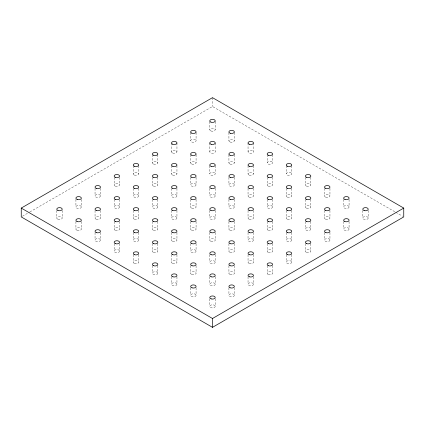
<?xml version="1.0" encoding="UTF-8"?>
<svg xmlns="http://www.w3.org/2000/svg" width="425" height="425" viewBox="0 0 425 425"><rect width="100%" height="100%" fill="white"/><g stroke="black" fill="none" stroke-linecap="round" stroke-linejoin="round"><path stroke-width="0.32" stroke-dasharray="2.12 1.59" d="M22.397 216.256L29.293 212.277M29.867 211.942L212.5 106.5L395.133 211.942M395.707 212.277L402.603 216.256M368.204 210.449L368.204 218.02A2.704 1.562 0 0 1 364.145 219.374A2.704 1.562 0 0 1 364.145 216.67A2.704 1.562 0 0 1 368.204 218.02M362.796 210.449L362.796 218.02M349.079 199.41L349.079 206.98A2.704 1.562 0 0 1 345.02 208.33A2.704 1.562 0 0 1 345.02 205.626A2.704 1.562 0 0 1 349.079 206.98M349.079 221.489L349.079 229.064A2.704 1.562 0 0 1 345.02 230.414A2.704 1.562 0 0 1 345.02 227.71A2.704 1.562 0 0 1 349.079 229.064M343.671 199.41L343.671 206.98M343.671 221.489L343.671 229.064M329.954 188.365L329.954 195.936M329.954 210.449L329.954 218.02M329.954 232.533L329.954 240.104A2.704 1.562 0 0 1 325.895 241.458A2.704 1.562 0 0 1 325.895 238.754A2.704 1.562 0 0 1 329.954 240.104M324.546 188.365L324.546 195.936M324.546 210.449L324.546 218.02M324.546 232.533L324.546 240.104M310.829 177.326L310.829 184.896M310.829 199.41L310.829 206.98M310.829 221.489L310.829 229.064A2.704 1.562 0 0 1 306.77 230.414A2.704 1.562 0 0 1 306.77 227.71A2.704 1.562 0 0 1 310.829 229.064M310.829 243.573L310.829 251.148M305.421 177.326L305.421 184.896M305.421 199.41L305.421 206.98M305.421 221.489L305.421 229.064M305.421 243.573L305.421 251.148M291.704 165.649L291.704 173.852A2.704 1.562 0 0 1 287.645 175.206A2.704 1.562 0 0 1 287.645 172.502A2.704 1.562 0 0 1 291.704 173.852M291.704 188.365L291.704 195.936M291.704 210.449L291.704 218.02M291.704 232.533L291.704 240.104A2.704 1.562 0 0 1 287.645 241.458A2.704 1.562 0 0 1 287.645 238.754A2.704 1.562 0 0 1 291.704 240.104M291.704 254.617L291.704 262.188A2.704 1.562 0 0 1 287.645 263.543A2.704 1.562 0 0 1 287.645 260.833A2.704 1.562 0 0 1 291.704 262.188M286.296 165.649L286.296 173.852M286.296 188.365L286.296 195.936M286.296 210.449L286.296 218.02M286.296 232.533L286.296 240.104M286.296 254.617L286.296 262.188M272.579 154.61L272.579 162.812A2.704 1.562 0 0 1 268.52 164.167A2.704 1.562 0 0 1 268.52 161.458A2.704 1.562 0 0 1 272.579 162.812M272.579 177.326L272.579 184.896M272.579 199.41L272.579 206.98A2.704 1.562 0 0 1 268.52 208.33A2.704 1.562 0 0 1 268.52 205.626A2.704 1.562 0 0 1 272.579 206.98M272.579 221.489L272.579 229.064M272.579 243.573L272.579 251.148M272.579 265.657L272.579 273.227M267.171 154.61L267.171 162.812M267.171 177.326L267.171 184.896M267.171 199.41L267.171 206.98M267.171 221.489L267.171 229.064M267.171 243.573L267.171 251.148M267.171 265.657L267.171 273.227M253.454 142.938L253.454 151.773A2.704 1.562 0 0 1 249.395 153.122A2.704 1.562 0 0 1 249.395 150.418A2.704 1.562 0 0 1 253.454 151.773M253.454 165.649L253.454 173.852M253.454 188.365L253.454 195.936M253.454 210.449L253.454 218.02M253.454 232.533L253.454 240.104A2.704 1.562 0 0 1 249.395 241.458A2.704 1.562 0 0 1 249.395 238.754A2.704 1.562 0 0 1 253.454 240.104M253.454 254.617L253.454 262.188M253.454 276.702L253.454 284.272A2.704 1.562 0 0 1 249.395 285.621A2.704 1.562 0 0 1 249.395 282.917A2.704 1.562 0 0 1 253.454 284.272M248.046 142.938L248.046 151.773M248.046 165.649L248.046 173.852M248.046 188.365L248.046 195.936M248.046 210.449L248.046 218.02M248.046 232.533L248.046 240.104M248.046 254.617L248.046 262.188M248.046 276.702L248.046 284.272M234.329 132.526L234.329 140.728M234.329 154.61L234.329 162.812M234.329 177.326L234.329 184.896A2.704 1.562 0 0 1 230.27 186.246A2.704 1.562 0 0 1 230.27 183.542A2.704 1.562 0 0 1 234.329 184.896M234.329 199.41L234.329 206.98A2.704 1.562 0 0 1 230.27 208.33A2.704 1.562 0 0 1 230.27 205.626A2.704 1.562 0 0 1 234.329 206.98M234.329 221.489L234.329 229.064M234.329 243.573L234.329 251.148M234.329 265.657L234.329 273.227M234.329 287.741L234.329 295.311A2.704 1.562 0 0 1 230.27 296.666A2.704 1.562 0 0 1 230.27 293.962A2.704 1.562 0 0 1 234.329 295.311M228.921 132.526L228.921 140.728M228.921 154.61L228.921 162.812M228.921 177.326L228.921 184.896M228.921 199.41L228.921 206.98M228.921 221.489L228.921 229.064M228.921 243.573L228.921 251.148M228.921 265.657L228.921 273.227M228.921 287.741L228.921 295.311M215.204 121.486L215.204 129.689M215.204 142.938L215.204 151.773A2.704 1.562 0 0 1 211.145 153.122A2.704 1.562 0 0 1 211.145 150.418A2.704 1.562 0 0 1 215.204 151.773M215.204 165.649L215.204 173.852A2.704 1.562 0 0 1 211.145 175.206A2.704 1.562 0 0 1 211.145 172.502A2.704 1.562 0 0 1 215.204 173.852M215.204 188.365L215.204 195.936A2.704 1.562 0 0 1 211.145 197.29A2.704 1.562 0 0 1 211.145 194.586A2.704 1.562 0 0 1 215.204 195.936M215.204 210.449L215.204 218.02A2.704 1.562 0 0 1 211.145 219.374A2.704 1.562 0 0 1 211.145 216.67A2.704 1.562 0 0 1 215.204 218.02M215.204 232.533L215.204 240.104M215.204 254.617L215.204 262.188A2.704 1.562 0 0 1 211.145 263.543A2.704 1.562 0 0 1 211.145 260.833A2.704 1.562 0 0 1 215.204 262.188M215.204 276.702L215.204 284.272A2.704 1.562 0 0 1 211.145 285.621A2.704 1.562 0 0 1 211.145 282.917A2.704 1.562 0 0 1 215.204 284.272M215.204 298.786L215.204 306.356A2.704 1.562 0 0 1 211.145 307.705A2.704 1.562 0 0 1 211.145 305.001A2.704 1.562 0 0 1 215.204 306.356M212.5 97.665L212.5 106.5M209.796 121.486L209.796 129.689M209.796 142.938L209.796 151.773M209.796 165.649L209.796 173.852M209.796 188.365L209.796 195.936M209.796 210.449L209.796 218.02M209.796 232.533L209.796 240.104M209.796 254.617L209.796 262.188M209.796 276.702L209.796 284.272M209.796 298.786L209.796 306.356M196.079 132.526L196.079 140.728A2.704 1.562 0 0 1 192.02 142.083A2.704 1.562 0 0 1 192.02 139.379A2.704 1.562 0 0 1 196.079 140.728M196.079 154.61L196.079 162.812M196.079 177.326L196.079 184.896A2.704 1.562 0 0 1 192.02 186.246A2.704 1.562 0 0 1 192.02 183.542A2.704 1.562 0 0 1 196.079 184.896M196.079 199.41L196.079 206.98M196.079 221.489L196.079 229.064M196.079 243.573L196.079 251.148A2.704 1.562 0 0 1 192.02 252.498A2.704 1.562 0 0 1 192.02 249.794A2.704 1.562 0 0 1 196.079 251.148M196.079 265.657L196.079 273.227M196.079 287.741L196.079 295.311A2.704 1.562 0 0 1 192.02 296.666A2.704 1.562 0 0 1 192.02 293.962A2.704 1.562 0 0 1 196.079 295.311M190.671 132.526L190.671 140.728M190.671 154.61L190.671 162.812M190.671 177.326L190.671 184.896M190.671 199.41L190.671 206.98M190.671 221.489L190.671 229.064M190.671 243.573L190.671 251.148M190.671 265.657L190.671 273.227M190.671 287.741L190.671 295.311M176.954 142.938L176.954 151.773M176.954 165.649L176.954 173.852M176.954 188.365L176.954 195.936A2.704 1.562 0 0 1 172.895 197.29A2.704 1.562 0 0 1 172.895 194.586A2.704 1.562 0 0 1 176.954 195.936M176.954 210.449L176.954 218.02A2.704 1.562 0 0 1 172.895 219.374A2.704 1.562 0 0 1 172.895 216.67A2.704 1.562 0 0 1 176.954 218.02M176.954 232.533L176.954 240.104M176.954 254.617L176.954 262.188M176.954 276.702L176.954 284.272A2.704 1.562 0 0 1 172.895 285.621A2.704 1.562 0 0 1 172.895 282.917A2.704 1.562 0 0 1 176.954 284.272M171.546 142.938L171.546 151.773M171.546 165.649L171.546 173.852M171.546 188.365L171.546 195.936M171.546 210.449L171.546 218.02M171.546 232.533L171.546 240.104M171.546 254.617L171.546 262.188M171.546 276.702L171.546 284.272M157.829 154.61L157.829 162.812M157.829 177.326L157.829 184.896M157.829 199.41L157.829 206.98A2.704 1.562 0 0 1 153.77 208.33A2.704 1.562 0 0 1 153.77 205.626A2.704 1.562 0 0 1 157.829 206.98M157.829 221.489L157.829 229.064M157.829 243.573L157.829 251.148M157.829 265.657L157.829 273.227A2.704 1.562 0 0 1 153.77 274.582A2.704 1.562 0 0 1 153.77 271.878A2.704 1.562 0 0 1 157.829 273.227M152.421 154.61L152.421 162.812M152.421 177.326L152.421 184.896M152.421 199.41L152.421 206.98M152.421 221.489L152.421 229.064M152.421 243.573L152.421 251.148M152.421 265.657L152.421 273.227M138.704 165.649L138.704 173.852M138.704 188.365L138.704 195.936A2.704 1.562 0 0 1 134.645 197.29A2.704 1.562 0 0 1 134.645 194.586A2.704 1.562 0 0 1 138.704 195.936M138.704 210.449L138.704 218.02M138.704 232.533L138.704 240.104A2.704 1.562 0 0 1 134.645 241.458A2.704 1.562 0 0 1 134.645 238.754A2.704 1.562 0 0 1 138.704 240.104M138.704 254.617L138.704 262.188M133.296 165.649L133.296 173.852M133.296 188.365L133.296 195.936M133.296 210.449L133.296 218.02M133.296 232.533L133.296 240.104M133.296 254.617L133.296 262.188M119.579 177.326L119.579 184.896M119.579 199.41L119.579 206.98A2.704 1.562 0 0 1 115.52 208.33A2.704 1.562 0 0 1 115.52 205.626A2.704 1.562 0 0 1 119.579 206.98M119.579 221.489L119.579 229.064M119.579 243.573L119.579 251.148A2.704 1.562 0 0 1 115.52 252.498A2.704 1.562 0 0 1 115.52 249.794A2.704 1.562 0 0 1 119.579 251.148M114.171 177.326L114.171 184.896M114.171 199.41L114.171 206.98M114.171 221.489L114.171 229.064M114.171 243.573L114.171 251.148M100.454 188.365L100.454 195.936A2.704 1.562 0 0 1 96.395 197.29A2.704 1.562 0 0 1 96.395 194.586A2.704 1.562 0 0 1 100.454 195.936M100.454 210.449L100.454 218.02M100.454 232.533L100.454 240.104A2.704 1.562 0 0 1 96.395 241.458A2.704 1.562 0 0 1 96.395 238.754A2.704 1.562 0 0 1 100.454 240.104M95.046 188.365L95.046 195.936M95.046 210.449L95.046 218.02M95.046 232.533L95.046 240.104M81.329 199.41L81.329 206.98A2.704 1.562 0 0 1 77.27 208.33A2.704 1.562 0 0 1 77.27 205.626A2.704 1.562 0 0 1 81.329 206.98M81.329 221.489L81.329 229.064M75.921 199.41L75.921 206.98M75.921 221.489L75.921 229.064M62.204 210.449L62.204 218.02M56.796 210.449L56.796 218.02M210.912 130.953A2.704 1.562 0 0 0 215.188 129.848A2.704 1.562 0 0 0 211.395 128.26A2.704 1.562 0 0 0 210.912 130.953M230.037 141.992A2.704 1.562 0 0 0 234.313 140.893A2.704 1.562 0 0 0 230.52 139.304A2.704 1.562 0 0 0 230.037 141.992M306.537 186.161A2.704 1.562 0 0 0 310.813 185.056A2.704 1.562 0 0 0 307.02 183.472A2.704 1.562 0 0 0 306.537 186.161M325.662 197.2A2.704 1.562 0 0 0 329.938 196.1A2.704 1.562 0 0 0 326.145 194.512A2.704 1.562 0 0 0 325.662 197.2M325.662 219.284A2.704 1.562 0 0 0 329.938 218.184A2.704 1.562 0 0 0 326.145 216.596A2.704 1.562 0 0 0 325.662 219.284M306.537 208.245A2.704 1.562 0 0 0 310.813 207.14A2.704 1.562 0 0 0 307.02 205.551A2.704 1.562 0 0 0 306.537 208.245M249.162 175.116A2.704 1.562 0 0 0 253.438 174.016A2.704 1.562 0 0 0 249.645 172.428A2.704 1.562 0 0 0 249.162 175.116M268.287 186.161A2.704 1.562 0 0 0 272.563 185.056A2.704 1.562 0 0 0 268.77 183.472A2.704 1.562 0 0 0 268.287 186.161M287.412 197.2A2.704 1.562 0 0 0 291.688 196.1A2.704 1.562 0 0 0 287.895 194.512A2.704 1.562 0 0 0 287.412 197.2M230.037 164.077A2.704 1.562 0 0 0 234.313 162.972A2.704 1.562 0 0 0 230.52 161.388A2.704 1.562 0 0 0 230.037 164.077M153.537 164.077A2.704 1.562 0 0 0 157.813 162.972A2.704 1.562 0 0 0 154.02 161.388A2.704 1.562 0 0 0 153.537 164.077M172.662 175.116A2.704 1.562 0 0 0 176.938 174.016A2.704 1.562 0 0 0 173.145 172.428A2.704 1.562 0 0 0 172.662 175.116M249.162 219.284A2.704 1.562 0 0 0 253.438 218.184A2.704 1.562 0 0 0 249.645 216.596A2.704 1.562 0 0 0 249.162 219.284M268.287 230.329A2.704 1.562 0 0 0 272.563 229.224A2.704 1.562 0 0 0 268.77 227.635A2.704 1.562 0 0 0 268.287 230.329M306.537 252.413A2.704 1.562 0 0 0 310.813 251.308A2.704 1.562 0 0 0 307.02 249.719A2.704 1.562 0 0 0 306.537 252.413M287.412 219.284A2.704 1.562 0 0 0 291.688 218.184A2.704 1.562 0 0 0 287.895 216.596A2.704 1.562 0 0 0 287.412 219.284M249.162 197.2A2.704 1.562 0 0 0 253.438 196.1A2.704 1.562 0 0 0 249.645 194.512A2.704 1.562 0 0 0 249.162 197.2M191.787 164.077A2.704 1.562 0 0 0 196.063 162.972A2.704 1.562 0 0 0 192.27 161.388A2.704 1.562 0 0 0 191.787 164.077M172.662 153.037A2.704 1.562 0 0 0 176.938 151.932A2.704 1.562 0 0 0 173.145 150.344A2.704 1.562 0 0 0 172.662 153.037M134.412 219.284A2.704 1.562 0 0 0 138.688 218.184A2.704 1.562 0 0 0 134.895 216.596A2.704 1.562 0 0 0 134.412 219.284M172.662 241.368A2.704 1.562 0 0 0 176.938 240.263A2.704 1.562 0 0 0 173.145 238.68A2.704 1.562 0 0 0 172.662 241.368M153.537 230.329A2.704 1.562 0 0 0 157.813 229.224A2.704 1.562 0 0 0 154.02 227.635A2.704 1.562 0 0 0 153.537 230.329M230.037 274.492A2.704 1.562 0 0 0 234.313 273.392A2.704 1.562 0 0 0 230.52 271.803A2.704 1.562 0 0 0 230.037 274.492M191.787 274.492A2.704 1.562 0 0 0 196.063 273.392A2.704 1.562 0 0 0 192.27 271.803A2.704 1.562 0 0 0 191.787 274.492M153.537 252.413A2.704 1.562 0 0 0 157.813 251.308A2.704 1.562 0 0 0 154.02 249.719A2.704 1.562 0 0 0 153.537 252.413M172.662 263.452A2.704 1.562 0 0 0 176.938 262.347A2.704 1.562 0 0 0 173.145 260.764A2.704 1.562 0 0 0 172.662 263.452M115.287 230.329A2.704 1.562 0 0 0 119.563 229.224A2.704 1.562 0 0 0 115.77 227.635A2.704 1.562 0 0 0 115.287 230.329M96.162 219.284A2.704 1.562 0 0 0 100.438 218.184A2.704 1.562 0 0 0 96.645 216.596A2.704 1.562 0 0 0 96.162 219.284M115.287 186.161A2.704 1.562 0 0 0 119.563 185.056A2.704 1.562 0 0 0 115.77 183.472A2.704 1.562 0 0 0 115.287 186.161M210.912 241.368A2.704 1.562 0 0 0 215.188 240.263A2.704 1.562 0 0 0 211.395 238.68A2.704 1.562 0 0 0 210.912 241.368M191.787 230.329A2.704 1.562 0 0 0 196.063 229.224A2.704 1.562 0 0 0 192.27 227.635A2.704 1.562 0 0 0 191.787 230.329M230.037 252.413A2.704 1.562 0 0 0 234.313 251.308A2.704 1.562 0 0 0 230.52 249.719A2.704 1.562 0 0 0 230.037 252.413M249.162 263.452A2.704 1.562 0 0 0 253.438 262.347A2.704 1.562 0 0 0 249.645 260.764A2.704 1.562 0 0 0 249.162 263.452M268.287 274.492A2.704 1.562 0 0 0 272.563 273.392A2.704 1.562 0 0 0 268.77 271.803A2.704 1.562 0 0 0 268.287 274.492M268.287 252.413A2.704 1.562 0 0 0 272.563 251.308A2.704 1.562 0 0 0 268.77 249.719A2.704 1.562 0 0 0 268.287 252.413M191.787 208.245A2.704 1.562 0 0 0 196.063 207.14A2.704 1.562 0 0 0 192.27 205.551A2.704 1.562 0 0 0 191.787 208.245M230.037 230.329A2.704 1.562 0 0 0 234.313 229.224A2.704 1.562 0 0 0 230.52 227.635A2.704 1.562 0 0 0 230.037 230.329M153.537 186.161A2.704 1.562 0 0 0 157.813 185.056A2.704 1.562 0 0 0 154.02 183.472A2.704 1.562 0 0 0 153.537 186.161M134.412 175.116A2.704 1.562 0 0 0 138.688 174.016A2.704 1.562 0 0 0 134.895 172.428A2.704 1.562 0 0 0 134.412 175.116M57.912 219.284A2.704 1.562 0 0 0 62.188 218.184A2.704 1.562 0 0 0 58.395 216.596A2.704 1.562 0 0 0 57.912 219.284M77.037 230.329A2.704 1.562 0 0 0 81.313 229.224A2.704 1.562 0 0 0 77.52 227.635A2.704 1.562 0 0 0 77.037 230.329M134.412 263.452A2.704 1.562 0 0 0 138.688 262.347A2.704 1.562 0 0 0 134.895 260.764A2.704 1.562 0 0 0 134.412 263.452"/><path stroke-width="0.64" d="M21.25 208.085L212.5 97.665L403.75 208.085L403.75 216.915L212.5 327.335L21.25 216.915L21.25 208.085L212.5 318.5L403.75 208.085M212.5 318.5L212.5 327.335M210.912 122.118A2.704 1.562 0 0 0 215.188 121.013A2.704 1.562 0 0 0 211.395 119.43A2.704 1.562 0 0 0 210.912 122.118M230.27 133.248A2.704 1.562 0 0 0 234.329 131.893A2.704 1.562 0 0 0 230.27 130.544A2.704 1.562 0 0 0 230.27 133.248M249.395 144.288A2.704 1.562 0 0 0 253.454 142.938A2.704 1.562 0 0 0 249.395 141.583A2.704 1.562 0 0 0 249.395 144.288M306.537 177.326A2.704 1.562 0 0 0 310.813 176.221A2.704 1.562 0 0 0 307.02 174.638A2.704 1.562 0 0 0 306.537 177.326M287.645 166.372A2.704 1.562 0 0 0 291.704 165.022A2.704 1.562 0 0 0 287.645 163.667A2.704 1.562 0 0 0 287.645 166.372M268.52 155.332A2.704 1.562 0 0 0 272.579 153.977A2.704 1.562 0 0 0 268.52 152.628A2.704 1.562 0 0 0 268.52 155.332M325.662 188.371A2.704 1.562 0 0 0 329.938 187.266A2.704 1.562 0 0 0 326.145 185.677A2.704 1.562 0 0 0 325.662 188.371M345.02 199.5A2.704 1.562 0 0 0 349.079 198.146A2.704 1.562 0 0 0 345.02 196.791A2.704 1.562 0 0 0 345.02 199.5M364.145 210.54A2.704 1.562 0 0 0 368.204 209.185A2.704 1.562 0 0 0 364.145 207.836A2.704 1.562 0 0 0 364.145 210.54M344.787 221.494A2.704 1.562 0 0 0 349.063 220.389A2.704 1.562 0 0 0 345.27 218.806A2.704 1.562 0 0 0 344.787 221.494M325.662 210.449A2.704 1.562 0 0 0 329.938 209.35A2.704 1.562 0 0 0 326.145 207.761A2.704 1.562 0 0 0 325.662 210.449M306.537 199.41A2.704 1.562 0 0 0 310.813 198.305A2.704 1.562 0 0 0 307.02 196.722A2.704 1.562 0 0 0 306.537 199.41M249.395 166.372A2.704 1.562 0 0 0 253.454 165.022A2.704 1.562 0 0 0 249.395 163.667A2.704 1.562 0 0 0 249.395 166.372M268.287 177.326A2.704 1.562 0 0 0 272.563 176.221A2.704 1.562 0 0 0 268.77 174.638A2.704 1.562 0 0 0 268.287 177.326M287.412 188.371A2.704 1.562 0 0 0 291.688 187.266A2.704 1.562 0 0 0 287.895 185.677A2.704 1.562 0 0 0 287.412 188.371M230.037 155.242A2.704 1.562 0 0 0 234.313 154.142A2.704 1.562 0 0 0 230.52 152.554A2.704 1.562 0 0 0 230.037 155.242M211.145 144.288A2.704 1.562 0 0 0 215.204 142.938A2.704 1.562 0 0 0 211.145 141.583A2.704 1.562 0 0 0 211.145 144.288M191.787 133.158A2.704 1.562 0 0 0 196.063 132.058A2.704 1.562 0 0 0 192.27 130.47A2.704 1.562 0 0 0 191.787 133.158M153.537 155.242A2.704 1.562 0 0 0 157.813 154.142A2.704 1.562 0 0 0 154.02 152.554A2.704 1.562 0 0 0 153.537 155.242M172.895 166.372A2.704 1.562 0 0 0 176.954 165.022A2.704 1.562 0 0 0 172.895 163.667A2.704 1.562 0 0 0 172.895 166.372M191.787 177.326A2.704 1.562 0 0 0 196.063 176.221A2.704 1.562 0 0 0 192.27 174.638A2.704 1.562 0 0 0 191.787 177.326M249.162 210.449A2.704 1.562 0 0 0 253.438 209.35A2.704 1.562 0 0 0 249.645 207.761A2.704 1.562 0 0 0 249.162 210.449M230.27 199.5A2.704 1.562 0 0 0 234.329 198.146A2.704 1.562 0 0 0 230.27 196.791A2.704 1.562 0 0 0 230.27 199.5M211.145 188.456A2.704 1.562 0 0 0 215.204 187.106A2.704 1.562 0 0 0 211.145 185.752A2.704 1.562 0 0 0 211.145 188.456M268.287 221.494A2.704 1.562 0 0 0 272.563 220.389A2.704 1.562 0 0 0 268.77 218.806A2.704 1.562 0 0 0 268.287 221.494M287.645 232.624A2.704 1.562 0 0 0 291.704 231.269A2.704 1.562 0 0 0 287.645 229.92A2.704 1.562 0 0 0 287.645 232.624M306.537 243.578A2.704 1.562 0 0 0 310.813 242.473A2.704 1.562 0 0 0 307.02 240.885A2.704 1.562 0 0 0 306.537 243.578M325.895 232.624A2.704 1.562 0 0 0 329.954 231.269A2.704 1.562 0 0 0 325.895 229.92A2.704 1.562 0 0 0 325.895 232.624M306.77 221.579A2.704 1.562 0 0 0 310.829 220.23A2.704 1.562 0 0 0 306.77 218.875A2.704 1.562 0 0 0 306.77 221.579M287.645 210.54A2.704 1.562 0 0 0 291.704 209.185A2.704 1.562 0 0 0 287.645 207.836A2.704 1.562 0 0 0 287.645 210.54M230.27 177.416A2.704 1.562 0 0 0 234.329 176.062A2.704 1.562 0 0 0 230.27 174.712A2.704 1.562 0 0 0 230.27 177.416M249.162 188.371A2.704 1.562 0 0 0 253.438 187.266A2.704 1.562 0 0 0 249.645 185.677A2.704 1.562 0 0 0 249.162 188.371M268.52 199.5A2.704 1.562 0 0 0 272.579 198.146A2.704 1.562 0 0 0 268.52 196.791A2.704 1.562 0 0 0 268.52 199.5M211.145 166.372A2.704 1.562 0 0 0 215.204 165.022A2.704 1.562 0 0 0 211.145 163.667A2.704 1.562 0 0 0 211.145 166.372M191.787 155.242A2.704 1.562 0 0 0 196.063 154.142A2.704 1.562 0 0 0 192.27 152.554A2.704 1.562 0 0 0 191.787 155.242M172.662 144.202A2.704 1.562 0 0 0 176.938 143.097A2.704 1.562 0 0 0 173.145 141.509A2.704 1.562 0 0 0 172.662 144.202M96.395 188.456A2.704 1.562 0 0 0 100.454 187.106A2.704 1.562 0 0 0 96.395 185.752A2.704 1.562 0 0 0 96.395 188.456M115.287 199.41A2.704 1.562 0 0 0 119.563 198.305A2.704 1.562 0 0 0 115.77 196.722A2.704 1.562 0 0 0 115.287 199.41M134.412 210.449A2.704 1.562 0 0 0 138.688 209.35A2.704 1.562 0 0 0 134.895 207.761A2.704 1.562 0 0 0 134.412 210.449M191.787 243.578A2.704 1.562 0 0 0 196.063 242.473A2.704 1.562 0 0 0 192.27 240.885A2.704 1.562 0 0 0 191.787 243.578M172.895 232.624A2.704 1.562 0 0 0 176.954 231.269A2.704 1.562 0 0 0 172.895 229.92A2.704 1.562 0 0 0 172.895 232.624M153.537 221.494A2.704 1.562 0 0 0 157.813 220.389A2.704 1.562 0 0 0 154.02 218.806A2.704 1.562 0 0 0 153.537 221.494M211.145 254.708A2.704 1.562 0 0 0 215.204 253.353A2.704 1.562 0 0 0 211.145 252.004A2.704 1.562 0 0 0 211.145 254.708M230.037 265.662A2.704 1.562 0 0 0 234.313 264.557A2.704 1.562 0 0 0 230.52 262.969A2.704 1.562 0 0 0 230.037 265.662M249.395 276.792A2.704 1.562 0 0 0 253.454 275.437A2.704 1.562 0 0 0 249.395 274.088A2.704 1.562 0 0 0 249.395 276.792M230.037 287.746A2.704 1.562 0 0 0 234.313 286.641A2.704 1.562 0 0 0 230.52 285.053A2.704 1.562 0 0 0 230.037 287.746M211.145 276.792A2.704 1.562 0 0 0 215.204 275.437A2.704 1.562 0 0 0 211.145 274.088A2.704 1.562 0 0 0 211.145 276.792M192.02 265.747A2.704 1.562 0 0 0 196.079 264.398A2.704 1.562 0 0 0 192.02 263.043A2.704 1.562 0 0 0 192.02 265.747M134.645 232.624A2.704 1.562 0 0 0 138.704 231.269A2.704 1.562 0 0 0 134.645 229.92A2.704 1.562 0 0 0 134.645 232.624M153.537 243.578A2.704 1.562 0 0 0 157.813 242.473A2.704 1.562 0 0 0 154.02 240.885A2.704 1.562 0 0 0 153.537 243.578M172.662 254.617A2.704 1.562 0 0 0 176.938 253.518A2.704 1.562 0 0 0 173.145 251.929A2.704 1.562 0 0 0 172.662 254.617M115.52 221.579A2.704 1.562 0 0 0 119.579 220.23A2.704 1.562 0 0 0 115.52 218.875A2.704 1.562 0 0 0 115.52 221.579M96.162 210.449A2.704 1.562 0 0 0 100.438 209.35A2.704 1.562 0 0 0 96.645 207.761A2.704 1.562 0 0 0 96.162 210.449M77.27 199.5A2.704 1.562 0 0 0 81.329 198.146A2.704 1.562 0 0 0 77.27 196.791A2.704 1.562 0 0 0 77.27 199.5M115.52 177.416A2.704 1.562 0 0 0 119.579 176.062A2.704 1.562 0 0 0 115.52 174.712A2.704 1.562 0 0 0 115.52 177.416M134.645 188.456A2.704 1.562 0 0 0 138.704 187.106A2.704 1.562 0 0 0 134.645 185.752A2.704 1.562 0 0 0 134.645 188.456M153.77 199.5A2.704 1.562 0 0 0 157.829 198.146A2.704 1.562 0 0 0 153.77 196.791A2.704 1.562 0 0 0 153.77 199.5M210.912 232.533A2.704 1.562 0 0 0 215.188 231.434A2.704 1.562 0 0 0 211.395 229.845A2.704 1.562 0 0 0 210.912 232.533M191.787 221.494A2.704 1.562 0 0 0 196.063 220.389A2.704 1.562 0 0 0 192.27 218.806A2.704 1.562 0 0 0 191.787 221.494M172.662 210.449A2.704 1.562 0 0 0 176.938 209.35A2.704 1.562 0 0 0 173.145 207.761A2.704 1.562 0 0 0 172.662 210.449M230.037 243.578A2.704 1.562 0 0 0 234.313 242.473A2.704 1.562 0 0 0 230.52 240.885A2.704 1.562 0 0 0 230.037 243.578M249.162 254.617A2.704 1.562 0 0 0 253.438 253.518A2.704 1.562 0 0 0 249.645 251.929A2.704 1.562 0 0 0 249.162 254.617M268.287 265.662A2.704 1.562 0 0 0 272.563 264.557A2.704 1.562 0 0 0 268.77 262.969A2.704 1.562 0 0 0 268.287 265.662M287.645 254.708A2.704 1.562 0 0 0 291.704 253.353A2.704 1.562 0 0 0 287.645 252.004A2.704 1.562 0 0 0 287.645 254.708M268.287 243.578A2.704 1.562 0 0 0 272.563 242.473A2.704 1.562 0 0 0 268.77 240.885A2.704 1.562 0 0 0 268.287 243.578M249.395 232.624A2.704 1.562 0 0 0 253.454 231.269A2.704 1.562 0 0 0 249.395 229.92A2.704 1.562 0 0 0 249.395 232.624M191.787 199.41A2.704 1.562 0 0 0 196.063 198.305A2.704 1.562 0 0 0 192.27 196.722A2.704 1.562 0 0 0 191.787 199.41M210.912 210.449A2.704 1.562 0 0 0 215.188 209.35A2.704 1.562 0 0 0 211.395 207.761A2.704 1.562 0 0 0 210.912 210.449M230.27 221.579A2.704 1.562 0 0 0 234.329 220.23A2.704 1.562 0 0 0 230.27 218.875A2.704 1.562 0 0 0 230.27 221.579M172.662 188.371A2.704 1.562 0 0 0 176.938 187.266A2.704 1.562 0 0 0 173.145 185.677A2.704 1.562 0 0 0 172.662 188.371M153.77 177.416A2.704 1.562 0 0 0 157.829 176.062A2.704 1.562 0 0 0 153.77 174.712A2.704 1.562 0 0 0 153.77 177.416M134.412 166.287A2.704 1.562 0 0 0 138.688 165.182A2.704 1.562 0 0 0 134.895 163.593A2.704 1.562 0 0 0 134.412 166.287M57.912 210.449A2.704 1.562 0 0 0 62.188 209.35A2.704 1.562 0 0 0 58.395 207.761A2.704 1.562 0 0 0 57.912 210.449M77.037 221.494A2.704 1.562 0 0 0 81.313 220.389A2.704 1.562 0 0 0 77.52 218.806A2.704 1.562 0 0 0 77.037 221.494M96.162 232.533A2.704 1.562 0 0 0 100.438 231.434A2.704 1.562 0 0 0 96.645 229.845A2.704 1.562 0 0 0 96.162 232.533M153.537 265.662A2.704 1.562 0 0 0 157.813 264.557A2.704 1.562 0 0 0 154.02 262.969A2.704 1.562 0 0 0 153.537 265.662M134.645 254.708A2.704 1.562 0 0 0 138.704 253.353A2.704 1.562 0 0 0 134.645 252.004A2.704 1.562 0 0 0 134.645 254.708M115.52 243.663A2.704 1.562 0 0 0 119.579 242.314A2.704 1.562 0 0 0 115.52 240.959A2.704 1.562 0 0 0 115.52 243.663M172.895 276.792A2.704 1.562 0 0 0 176.954 275.437A2.704 1.562 0 0 0 172.895 274.088A2.704 1.562 0 0 0 172.895 276.792M192.02 287.831A2.704 1.562 0 0 0 196.079 286.482A2.704 1.562 0 0 0 192.02 285.127A2.704 1.562 0 0 0 192.02 287.831M211.145 298.876A2.704 1.562 0 0 0 215.204 297.521A2.704 1.562 0 0 0 211.145 296.167A2.704 1.562 0 0 0 211.145 298.876"/></g></svg>
